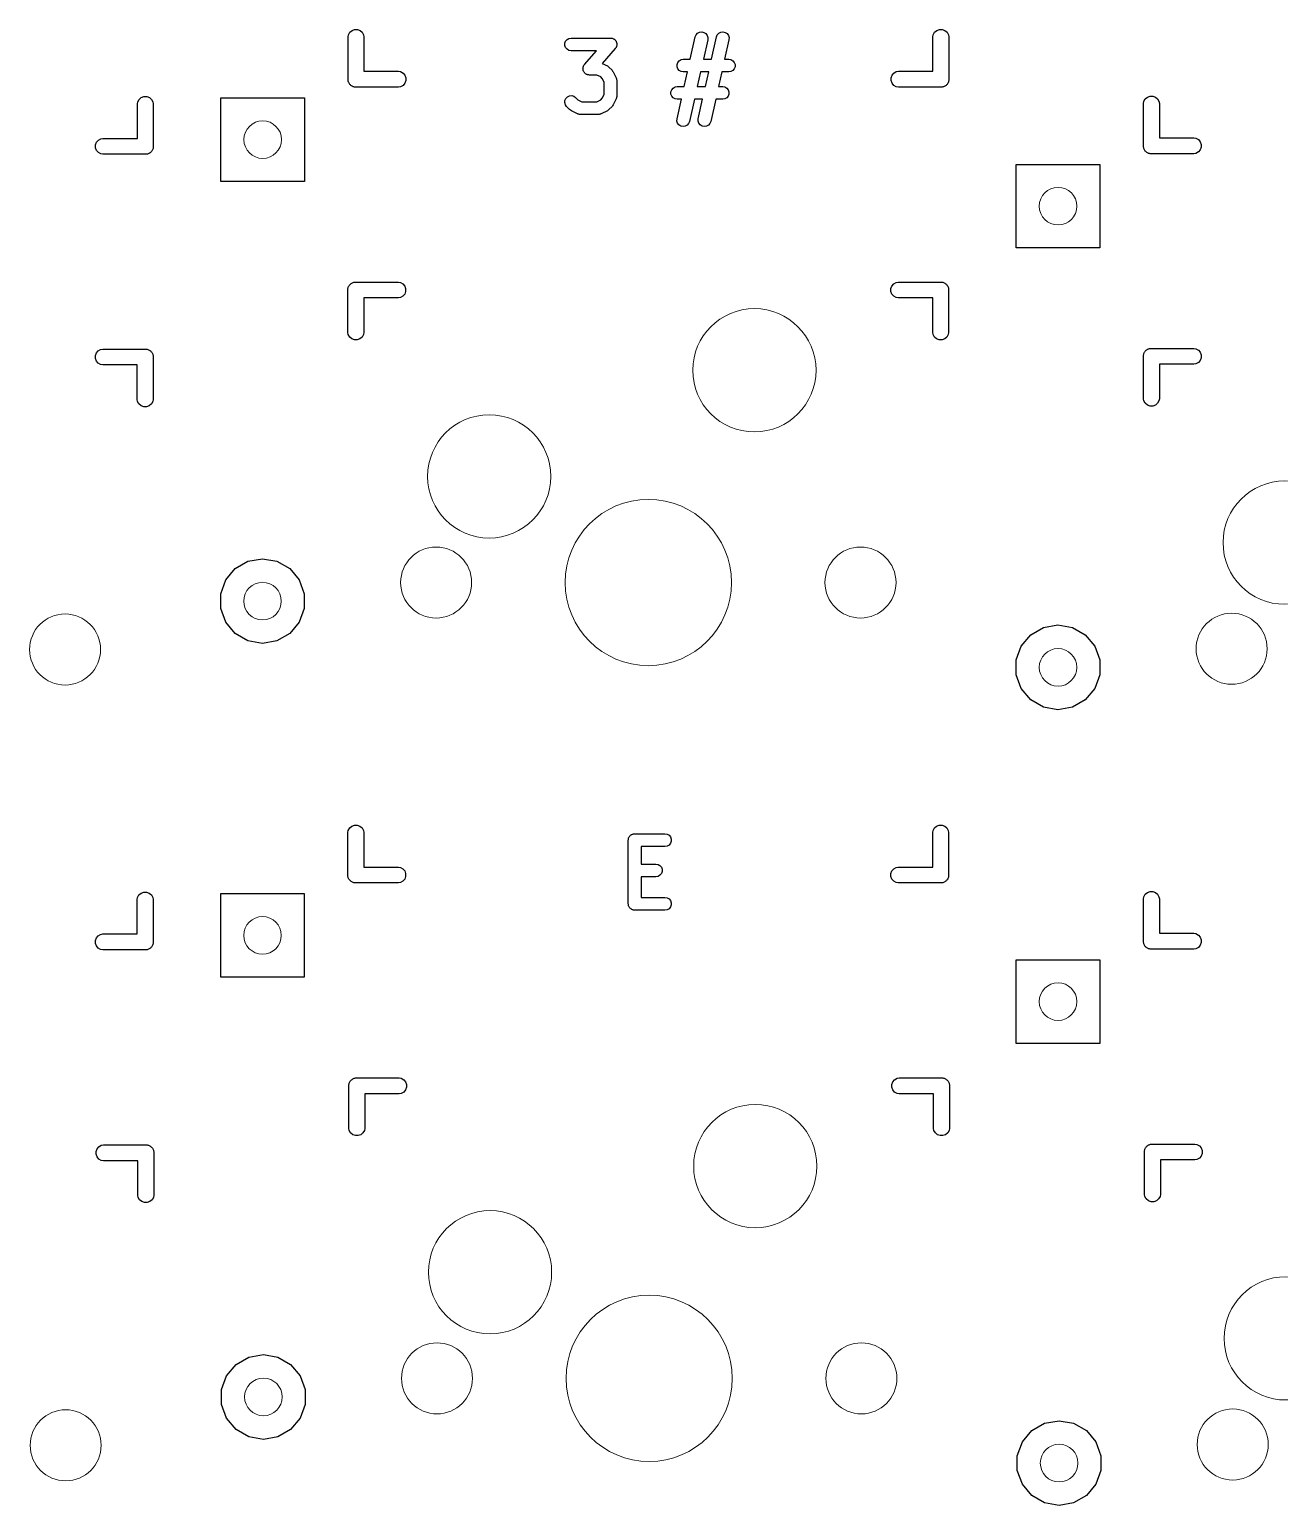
# Model space of a CAD drawing. Header units: millimetres. Extents: x 24 to 207, y 13 to 184.
# Drawn here: x 85.45 to 115.37, y 98.8 to 134.13 of the extents above; entities that cross this region are included whole.
import ezdxf

# ---------------------------------------------------------------- set-up
doc = ezdxf.new("R2010")
doc.units = ezdxf.units.MM
doc.header["$MEASUREMENT"] = 0
doc.layers.get('0').update_dxf_attribs({"lineweight": 0, "true_color": 0xf6921e})
doc.layers.add('PCB', color=7, linetype='Continuous', lineweight=0, true_color=0x38e42f)
doc.layers.add('Silk', color=142, linetype='Continuous')

# ---------------------------------------------------------------- blocks, each defined once
blk = doc.blocks.new('PCB')
at = {"color": 0}
for centre, radius in [((28.957, 12.16), 0.45), ((47.999, 10.568), 0.45), ((40.729, 6.64), 1.475), ((34.379, 4.1), 1.475), ((53.424, 2.515), 1.475), ((38.189, 1.56), 1.99), ((33.109, 1.56), 0.85), ((43.269, 1.56), 0.85), ((28.953, 1.115), 0.45), ((24.225, -0.043), 0.85), ((52.154, -0.025), 0.85), ((47.998, -0.47), 0.45), ((28.953, -6.885), 0.45), ((47.998, -8.47), 0.45), ((40.75, -12.407), 1.475), ((34.4, -14.947), 1.475), ((53.45, -16.53), 1.475), ((38.21, -17.487), 1.99), ((33.13, -17.487), 0.85), ((43.29, -17.487), 0.85), ((28.974, -17.932), 0.45), ((24.24, -19.09), 0.85), ((52.18, -19.07), 0.85), ((48.024, -19.515), 0.45)]:
    blk.add_circle(centre, radius, dxfattribs=at)

msp = doc.modelspace()

# ---------------------------------------------------------------- linework, layer by layer
at = {"layer": 'Silk', "linetype": 'Continuous'}
for p, q in [((93.072, 133.954), (93.081, 134.003)), ((93.072, 132.971), (93.072, 133.954)), ((93.081, 134.003), (93.115, 134.062)), ((93.115, 134.062), (93.166, 134.105)), ((93.166, 134.105), (93.229, 134.128)), ((93.229, 134.128), (93.296, 134.128)), ((93.296, 134.128), (93.359, 134.105)), ((93.359, 134.105), (93.411, 134.062)), ((93.411, 134.062), (93.444, 134.003)), ((93.444, 134.003), (93.453, 133.954)), ((93.453, 133.954), (93.453, 133.128)), ((98.28, 133.848), (98.314, 133.888)), ((98.314, 133.888), (98.36, 133.915)), ((98.36, 133.915), (98.412, 133.924)), ((98.412, 133.924), (99.356, 133.924)), ((99.356, 133.924), (99.37, 133.922)), ((99.37, 133.922), (99.385, 133.921)), ((99.385, 133.921), (99.396, 133.917)), ((99.396, 133.917), (99.408, 133.915)), ((99.408, 133.915), (99.421, 133.908)), ((99.421, 133.908), (99.434, 133.902)), ((99.434, 133.902), (99.443, 133.894)), ((99.443, 133.894), (99.454, 133.888)), ((99.454, 133.888), (99.463, 133.877)), ((101.265, 133.416), (101.384, 133.95)), ((101.384, 133.95), (101.404, 133.999)), ((101.404, 133.999), (101.44, 134.038)), ((101.44, 134.038), (101.487, 134.062)), ((101.487, 134.062), (101.539, 134.069)), ((101.539, 134.069), (101.591, 134.058)), ((101.681, 133.884), (101.578, 133.416)), ((101.591, 134.058), (101.636, 134.029)), ((101.636, 134.029), (101.668, 133.987)), ((101.668, 133.987), (101.684, 133.937)), ((101.684, 133.937), (101.681, 133.884)), ((101.773, 133.416), (101.892, 133.95)), ((101.892, 133.95), (101.912, 133.999)), ((101.912, 133.999), (101.948, 134.038)), ((101.948, 134.038), (101.995, 134.062)), ((101.995, 134.062), (102.047, 134.069)), ((102.047, 134.069), (102.099, 134.058)), ((102.189, 133.884), (102.086, 133.416)), ((102.099, 134.058), (102.144, 134.029)), ((102.144, 134.029), (102.176, 133.987)), ((102.176, 133.987), (102.192, 133.937)), ((102.192, 133.937), (102.189, 133.884)), ((107.072, 133.954), (107.081, 134.003)), ((107.072, 133.128), (107.072, 133.954)), ((107.081, 134.003), (107.115, 134.062)), ((107.115, 134.062), (107.166, 134.105)), ((107.166, 134.105), (107.229, 134.128)), ((107.229, 134.128), (107.296, 134.128)), ((107.296, 134.128), (107.359, 134.105)), ((107.359, 134.105), (107.411, 134.062)), ((107.411, 134.062), (107.444, 134.003)), ((107.444, 134.003), (107.453, 133.954)), ((107.453, 133.954), (107.453, 132.921)), ((98.262, 133.798), (98.28, 133.848)), ((98.262, 133.745), (98.262, 133.798)), ((98.28, 133.696), (98.262, 133.745)), ((98.314, 133.655), (98.28, 133.696)), ((98.36, 133.629), (98.314, 133.655)), ((98.412, 133.619), (98.36, 133.629)), ((99.02, 133.619), (98.412, 133.619)), ((98.733, 133.292), (99.02, 133.619)), ((99.47, 133.671), (99.158, 133.315)), ((99.463, 133.877), (99.474, 133.867)), ((99.478, 133.684), (99.47, 133.671)), ((99.474, 133.867), (99.48, 133.857)), ((99.488, 133.696), (99.478, 133.684)), ((99.48, 133.857), (99.488, 133.848)), ((99.488, 133.848), (99.493, 133.834)), ((99.492, 133.707), (99.488, 133.696)), ((99.498, 133.717), (99.492, 133.707)), ((99.493, 133.834), (99.5, 133.821)), ((99.501, 133.731), (99.498, 133.717)), ((99.5, 133.821), (99.502, 133.809)), ((99.506, 133.745), (99.501, 133.731)), ((99.502, 133.809), (99.506, 133.798)), ((99.506, 133.798), (99.506, 133.783)), ((99.506, 133.783), (99.508, 133.769)), ((99.508, 133.769), (99.506, 133.757)), ((99.506, 133.757), (99.506, 133.745)), ((98.695, 133.194), (98.697, 133.206)), ((98.697, 133.18), (98.695, 133.194)), ((98.697, 133.218), (98.703, 133.232)), ((98.697, 133.206), (98.697, 133.218)), ((98.697, 133.165), (98.697, 133.18)), ((98.703, 133.232), (98.705, 133.246)), ((98.705, 133.246), (98.712, 133.256)), ((98.712, 133.256), (98.716, 133.267)), ((98.716, 133.267), (98.725, 133.279)), ((98.725, 133.279), (98.733, 133.292)), ((99.158, 133.315), (99.279, 133.255)), ((99.279, 133.255), (99.298, 133.24)), ((99.298, 133.24), (99.318, 133.226)), ((99.318, 133.226), (99.391, 133.154)), ((100.947, 133.29), (100.965, 133.34)), ((100.947, 133.237), (100.947, 133.29)), ((100.965, 133.188), (100.947, 133.237)), ((100.965, 133.34), (100.999, 133.38)), ((100.999, 133.147), (100.965, 133.188)), ((100.999, 133.38), (101.045, 133.407)), ((101.045, 133.407), (101.097, 133.416)), ((101.097, 133.416), (101.265, 133.416)), ((101.578, 133.416), (101.773, 133.416)), ((102.086, 133.416), (102.186, 133.416)), ((102.186, 133.416), (102.238, 133.407)), ((102.238, 133.407), (102.284, 133.38)), ((102.284, 133.38), (102.318, 133.34)), ((102.318, 133.188), (102.284, 133.147)), ((102.318, 133.34), (102.336, 133.29)), ((102.336, 133.237), (102.318, 133.188)), ((102.336, 133.29), (102.336, 133.237)), ((93.072, 132.904), (93.072, 132.971)), ((93.078, 132.888), (93.072, 132.904)), ((93.081, 132.871), (93.078, 132.888)), ((93.089, 132.856), (93.081, 132.871)), ((93.095, 132.84), (93.089, 132.856)), ((93.106, 132.827), (93.095, 132.84)), ((93.115, 132.813), (93.106, 132.827)), ((93.453, 133.128), (94.279, 133.128)), ((94.279, 133.128), (94.329, 133.119)), ((94.329, 133.119), (94.387, 133.085)), ((94.387, 133.085), (94.43, 133.034)), ((94.43, 132.84), (94.387, 132.789)), ((94.43, 133.034), (94.453, 132.971)), ((94.453, 132.904), (94.43, 132.84)), ((94.453, 132.971), (94.453, 132.904)), ((98.701, 133.154), (98.697, 133.165)), ((98.703, 133.142), (98.701, 133.154)), ((98.71, 133.129), (98.703, 133.142)), ((98.716, 133.115), (98.71, 133.129)), ((98.723, 133.106), (98.716, 133.115)), ((98.729, 133.096), (98.723, 133.106)), ((98.74, 133.086), (98.729, 133.096)), ((98.75, 133.074), (98.74, 133.086)), ((98.76, 133.069), (98.75, 133.074)), ((98.769, 133.061), (98.76, 133.069)), ((98.783, 133.055), (98.769, 133.061)), ((98.795, 133.048), (98.783, 133.055)), ((98.807, 133.046), (98.795, 133.048)), ((98.818, 133.042), (98.807, 133.046)), ((98.833, 133.041), (98.818, 133.042)), ((98.848, 133.039), (98.833, 133.041)), ((99.029, 133.039), (98.848, 133.039)), ((99.12, 132.993), (99.029, 133.039)), ((99.158, 132.956), (99.12, 132.993)), ((99.203, 132.865), (99.158, 132.956)), ((99.203, 132.574), (99.203, 132.865)), ((99.391, 133.154), (99.405, 133.134)), ((99.405, 133.134), (99.419, 133.114)), ((99.419, 133.114), (99.492, 132.969)), ((99.492, 132.969), (99.494, 132.961)), ((99.494, 132.961), (99.499, 132.953)), ((99.499, 132.953), (99.502, 132.935)), ((99.502, 132.935), (99.507, 132.918)), ((99.507, 132.918), (99.506, 132.91)), ((99.506, 132.91), (99.508, 132.901)), ((99.508, 132.901), (99.508, 132.538)), ((101.045, 133.121), (100.999, 133.147)), ((101.097, 133.111), (101.045, 133.121)), ((101.198, 133.111), (101.097, 133.111)), ((101.12, 132.763), (101.198, 133.111)), ((101.51, 133.111), (101.432, 132.763)), ((101.706, 133.111), (101.51, 133.111)), ((101.628, 132.763), (101.706, 133.111)), ((102.018, 133.111), (101.94, 132.763)), ((102.186, 133.111), (102.018, 133.111)), ((102.238, 133.121), (102.186, 133.111)), ((102.284, 133.147), (102.238, 133.121)), ((106.072, 132.971), (106.095, 133.034)), ((106.072, 132.904), (106.072, 132.971)), ((106.095, 132.84), (106.072, 132.904)), ((106.095, 133.034), (106.138, 133.085)), ((106.138, 132.789), (106.095, 132.84)), ((106.138, 133.085), (106.197, 133.119)), ((106.197, 133.119), (106.246, 133.128)), ((106.246, 133.128), (107.072, 133.128)), ((107.419, 132.827), (107.411, 132.813)), ((107.43, 132.84), (107.419, 132.827)), ((107.436, 132.856), (107.43, 132.84)), ((107.444, 132.871), (107.436, 132.856)), ((107.447, 132.888), (107.444, 132.871)), ((107.453, 132.904), (107.447, 132.888)), ((107.453, 132.921), (107.453, 132.921)), ((107.453, 132.921), (107.453, 132.904)), ((88.069, 132.456), (88.12, 132.499)), ((88.12, 132.499), (88.184, 132.522)), ((88.184, 132.522), (88.251, 132.522)), ((88.251, 132.522), (88.314, 132.499)), ((88.314, 132.499), (88.365, 132.456)), ((90.027, 130.492), (90.027, 132.492)), ((90.027, 132.492), (92.027, 132.492)), ((92.027, 132.492), (92.027, 130.492)), ((93.127, 132.802), (93.115, 132.813)), ((93.138, 132.789), (93.127, 132.802)), ((93.153, 132.781), (93.138, 132.789)), ((93.166, 132.77), (93.153, 132.781)), ((93.182, 132.764), (93.166, 132.77)), ((93.197, 132.755), (93.182, 132.764)), ((93.213, 132.752), (93.197, 132.755)), ((93.229, 132.747), (93.213, 132.752)), ((93.246, 132.747), (93.229, 132.747)), ((94.279, 132.747), (93.246, 132.747)), ((93.246, 132.747), (93.246, 132.747)), ((94.329, 132.755), (94.279, 132.747)), ((94.387, 132.789), (94.329, 132.755)), ((98.265, 132.432), (98.287, 132.48)), ((98.287, 132.48), (98.325, 132.518)), ((98.325, 132.518), (98.373, 132.54)), ((98.373, 132.54), (98.425, 132.545)), ((98.425, 132.545), (98.477, 132.531)), ((98.477, 132.531), (98.52, 132.501)), ((98.52, 132.501), (98.575, 132.446)), ((99.12, 132.446), (99.158, 132.483)), ((99.158, 132.483), (99.203, 132.574)), ((99.494, 132.478), (99.492, 132.47)), ((99.499, 132.486), (99.494, 132.478)), ((99.502, 132.503), (99.499, 132.486)), ((99.507, 132.521), (99.502, 132.503)), ((99.508, 132.538), (99.506, 132.529)), ((99.506, 132.529), (99.507, 132.521)), ((100.802, 132.637), (100.82, 132.687)), ((100.802, 132.584), (100.802, 132.637)), ((100.82, 132.534), (100.802, 132.584)), ((100.82, 132.687), (100.854, 132.727)), ((100.854, 132.494), (100.82, 132.534)), ((100.854, 132.727), (100.9, 132.754)), ((100.9, 132.467), (100.854, 132.494)), ((100.9, 132.754), (100.952, 132.763)), ((100.952, 132.763), (101.12, 132.763)), ((101.432, 132.763), (101.628, 132.763)), ((101.94, 132.763), (102.041, 132.763)), ((102.041, 132.763), (102.093, 132.754)), ((102.093, 132.754), (102.139, 132.727)), ((102.139, 132.494), (102.093, 132.467)), ((102.139, 132.727), (102.173, 132.687)), ((102.173, 132.534), (102.139, 132.494)), ((102.173, 132.687), (102.191, 132.637)), ((102.191, 132.584), (102.173, 132.534)), ((102.191, 132.637), (102.191, 132.584)), ((106.197, 132.755), (106.138, 132.789)), ((106.246, 132.747), (106.197, 132.755)), ((107.279, 132.747), (106.246, 132.747)), ((107.296, 132.747), (107.279, 132.747)), ((107.279, 132.747), (107.279, 132.747)), ((107.312, 132.752), (107.296, 132.747)), ((107.329, 132.755), (107.312, 132.752)), ((107.344, 132.764), (107.329, 132.755)), ((107.359, 132.77), (107.344, 132.764)), ((107.372, 132.781), (107.359, 132.77)), ((107.387, 132.789), (107.372, 132.781)), ((107.398, 132.802), (107.387, 132.789)), ((107.411, 132.813), (107.398, 132.802)), ((112.156, 132.469), (112.208, 132.512)), ((112.208, 132.512), (112.271, 132.535)), ((112.271, 132.535), (112.338, 132.535)), ((112.338, 132.535), (112.401, 132.512)), ((112.401, 132.512), (112.453, 132.469)), ((88.027, 132.348), (88.035, 132.398)), ((88.027, 131.522), (88.027, 132.348)), ((88.035, 132.398), (88.069, 132.456)), ((88.365, 132.456), (88.399, 132.398)), ((88.399, 132.398), (88.408, 132.348)), ((88.408, 132.348), (88.408, 131.315)), ((98.26, 132.38), (98.265, 132.432)), ((98.274, 132.328), (98.26, 132.38)), ((98.304, 132.285), (98.274, 132.328)), ((98.377, 132.213), (98.304, 132.285)), ((98.397, 132.199), (98.377, 132.213)), ((98.417, 132.184), (98.397, 132.199)), ((98.562, 132.111), (98.417, 132.184)), ((98.575, 132.446), (98.666, 132.4)), ((98.666, 132.4), (99.029, 132.4)), ((99.029, 132.4), (99.12, 132.446)), ((99.279, 132.184), (99.133, 132.111)), ((99.298, 132.199), (99.279, 132.184)), ((99.318, 132.213), (99.298, 132.199)), ((99.391, 132.285), (99.318, 132.213)), ((99.405, 132.305), (99.391, 132.285)), ((99.419, 132.325), (99.405, 132.305)), ((99.492, 132.47), (99.419, 132.325)), ((100.952, 132.458), (100.9, 132.467)), ((100.949, 131.991), (101.052, 132.458)), ((101.052, 132.458), (100.952, 132.458)), ((101.365, 132.458), (101.246, 131.924)), ((101.56, 132.458), (101.365, 132.458)), ((101.456, 131.991), (101.56, 132.458)), ((101.873, 132.458), (101.754, 131.924)), ((102.041, 132.458), (101.873, 132.458)), ((102.093, 132.467), (102.041, 132.458)), ((112.114, 132.361), (112.123, 132.411)), ((112.114, 131.378), (112.114, 132.361)), ((112.123, 132.411), (112.156, 132.469)), ((112.453, 132.469), (112.486, 132.411)), ((112.486, 132.411), (112.495, 132.361)), ((112.495, 132.361), (112.495, 131.535)), ((98.57, 132.109), (98.562, 132.111)), ((98.578, 132.105), (98.57, 132.109)), ((98.595, 132.101), (98.578, 132.105)), ((98.612, 132.096), (98.595, 132.101)), ((98.621, 132.097), (98.612, 132.096)), ((98.63, 132.095), (98.621, 132.097)), ((99.065, 132.095), (98.63, 132.095)), ((99.074, 132.097), (99.065, 132.095)), ((99.083, 132.096), (99.074, 132.097)), ((99.1, 132.101), (99.083, 132.096)), ((99.117, 132.105), (99.1, 132.101)), ((99.125, 132.109), (99.117, 132.105)), ((99.133, 132.111), (99.125, 132.109)), ((100.946, 131.938), (100.949, 131.991)), ((100.962, 131.887), (100.946, 131.938)), ((100.994, 131.845), (100.962, 131.887)), ((101.039, 131.817), (100.994, 131.845)), ((101.091, 131.805), (101.039, 131.817)), ((101.143, 131.812), (101.091, 131.805)), ((101.19, 131.837), (101.143, 131.812)), ((101.226, 131.876), (101.19, 131.837)), ((101.246, 131.924), (101.226, 131.876)), ((101.454, 131.938), (101.456, 131.991)), ((101.47, 131.887), (101.454, 131.938)), ((101.502, 131.845), (101.47, 131.887)), ((101.547, 131.817), (101.502, 131.845)), ((101.599, 131.805), (101.547, 131.817)), ((101.651, 131.812), (101.599, 131.805)), ((101.698, 131.837), (101.651, 131.812)), ((101.734, 131.876), (101.698, 131.837)), ((101.754, 131.924), (101.734, 131.876)), ((87.027, 131.365), (87.05, 131.428)), ((87.05, 131.428), (87.093, 131.48)), ((87.093, 131.48), (87.151, 131.513)), ((87.151, 131.513), (87.2, 131.522)), ((87.2, 131.522), (88.027, 131.522)), ((112.495, 131.535), (113.321, 131.535)), ((113.321, 131.535), (113.371, 131.527)), ((113.371, 131.527), (113.429, 131.493)), ((113.429, 131.493), (113.472, 131.442)), ((113.472, 131.442), (113.495, 131.378)), ((87.027, 131.298), (87.027, 131.365)), ((87.05, 131.235), (87.027, 131.298)), ((87.093, 131.183), (87.05, 131.235)), ((87.151, 131.15), (87.093, 131.183)), ((87.2, 131.141), (87.151, 131.15)), ((88.234, 131.141), (87.2, 131.141)), ((88.251, 131.141), (88.234, 131.141)), ((88.234, 131.141), (88.234, 131.141)), ((88.267, 131.147), (88.251, 131.141)), ((88.283, 131.15), (88.267, 131.147)), ((88.298, 131.158), (88.283, 131.15)), ((88.314, 131.164), (88.298, 131.158)), ((88.327, 131.175), (88.314, 131.164)), ((88.341, 131.183), (88.327, 131.175)), ((88.352, 131.196), (88.341, 131.183)), ((88.365, 131.207), (88.352, 131.196)), ((88.374, 131.222), (88.365, 131.207)), ((88.385, 131.235), (88.374, 131.222)), ((88.39, 131.251), (88.385, 131.235)), ((88.399, 131.265), (88.39, 131.251)), ((88.402, 131.282), (88.399, 131.265)), ((88.408, 131.298), (88.402, 131.282)), ((88.408, 131.315), (88.408, 131.315)), ((88.408, 131.315), (88.408, 131.298)), ((112.114, 131.311), (112.114, 131.378)), ((112.12, 131.295), (112.114, 131.311)), ((112.123, 131.279), (112.12, 131.295)), ((112.131, 131.264), (112.123, 131.279)), ((112.137, 131.248), (112.131, 131.264)), ((112.148, 131.235), (112.137, 131.248)), ((112.156, 131.22), (112.148, 131.235)), ((112.169, 131.21), (112.156, 131.22)), ((112.18, 131.197), (112.169, 131.21)), ((112.195, 131.188), (112.18, 131.197)), ((112.208, 131.177), (112.195, 131.188)), ((112.224, 131.172), (112.208, 131.177)), ((112.238, 131.163), (112.224, 131.172)), ((112.255, 131.16), (112.238, 131.163)), ((112.271, 131.154), (112.255, 131.16)), ((112.288, 131.154), (112.271, 131.154)), ((113.321, 131.154), (112.288, 131.154)), ((112.288, 131.154), (112.288, 131.154)), ((113.371, 131.163), (113.321, 131.154)), ((113.429, 131.197), (113.371, 131.163)), ((113.472, 131.248), (113.429, 131.197)), ((113.495, 131.311), (113.472, 131.248)), ((113.495, 131.378), (113.495, 131.311)), ((109.069, 128.9), (109.069, 130.9)), ((109.069, 130.9), (111.069, 130.9)), ((111.069, 130.9), (111.069, 128.9)), ((92.027, 130.492), (90.027, 130.492)), ((111.069, 128.9), (109.069, 128.9)), ((93.069, 127.926), (93.074, 127.942)), ((93.069, 127.909), (93.069, 127.926)), ((93.069, 126.876), (93.069, 127.909)), ((93.069, 127.909), (93.069, 127.909)), ((93.074, 127.942), (93.077, 127.959)), ((93.077, 127.959), (93.086, 127.974)), ((93.086, 127.974), (93.092, 127.989)), ((93.092, 127.989), (93.102, 128.002)), ((93.102, 128.002), (93.111, 128.017)), ((93.111, 128.017), (93.124, 128.028)), ((93.124, 128.028), (93.135, 128.041)), ((93.135, 128.041), (93.149, 128.049)), ((93.149, 128.049), (93.162, 128.06)), ((93.162, 128.06), (93.178, 128.066)), ((93.178, 128.066), (93.193, 128.074)), ((93.193, 128.074), (93.21, 128.077)), ((93.21, 128.077), (93.225, 128.083)), ((93.225, 128.083), (93.242, 128.083)), ((93.242, 128.083), (93.242, 128.083)), ((93.242, 128.083), (94.276, 128.083)), ((94.276, 128.083), (94.325, 128.074)), ((94.325, 128.074), (94.383, 128.041)), ((94.383, 128.041), (94.427, 127.989)), ((94.427, 127.989), (94.45, 127.926)), ((94.45, 127.926), (94.45, 127.859)), ((106.069, 127.926), (106.092, 127.989)), ((106.069, 127.859), (106.069, 127.926)), ((106.092, 127.989), (106.135, 128.041)), ((106.135, 128.041), (106.193, 128.074)), ((106.193, 128.074), (106.242, 128.083)), ((106.242, 128.083), (107.276, 128.083)), ((107.276, 128.083), (107.293, 128.083)), ((107.276, 128.083), (107.276, 128.083)), ((107.293, 128.083), (107.309, 128.077)), ((107.309, 128.077), (107.325, 128.074)), ((107.325, 128.074), (107.34, 128.066)), ((107.34, 128.066), (107.356, 128.06)), ((107.356, 128.06), (107.369, 128.049)), ((107.369, 128.049), (107.383, 128.041)), ((107.383, 128.041), (107.394, 128.028)), ((107.394, 128.028), (107.407, 128.017)), ((107.407, 128.017), (107.416, 128.002)), ((107.416, 128.002), (107.427, 127.989)), ((107.427, 127.989), (107.432, 127.974)), ((107.432, 127.974), (107.441, 127.959)), ((107.441, 127.959), (107.444, 127.942)), ((107.444, 127.942), (107.45, 127.926)), ((107.45, 127.926), (107.45, 127.909)), ((107.45, 127.909), (107.45, 127.909)), ((107.45, 127.909), (107.45, 126.876)), ((94.276, 127.702), (93.45, 127.702)), ((93.45, 127.702), (93.45, 126.876)), ((94.325, 127.711), (94.276, 127.702)), ((94.383, 127.745), (94.325, 127.711)), ((94.427, 127.796), (94.383, 127.745)), ((94.45, 127.859), (94.427, 127.796)), ((106.092, 127.796), (106.069, 127.859)), ((106.135, 127.745), (106.092, 127.796)), ((106.193, 127.711), (106.135, 127.745)), ((106.242, 127.702), (106.193, 127.711)), ((107.069, 127.702), (106.242, 127.702)), ((107.069, 126.876), (107.069, 127.702)), ((93.077, 126.827), (93.069, 126.876)), ((93.111, 126.768), (93.077, 126.827)), ((93.441, 126.827), (93.407, 126.768)), ((93.45, 126.876), (93.441, 126.827)), ((107.077, 126.827), (107.069, 126.876)), ((107.111, 126.768), (107.077, 126.827)), ((107.441, 126.827), (107.407, 126.768)), ((107.45, 126.876), (107.441, 126.827)), ((87.09, 126.438), (87.148, 126.471)), ((87.148, 126.471), (87.198, 126.48)), ((87.198, 126.48), (88.231, 126.48)), ((88.231, 126.48), (88.248, 126.48)), ((88.231, 126.48), (88.231, 126.48)), ((88.248, 126.48), (88.264, 126.474)), ((88.264, 126.474), (88.281, 126.471)), ((88.281, 126.471), (88.295, 126.463)), ((93.162, 126.725), (93.111, 126.768)), ((93.225, 126.702), (93.162, 126.725)), ((93.293, 126.702), (93.225, 126.702)), ((93.356, 126.725), (93.293, 126.702)), ((93.407, 126.768), (93.356, 126.725)), ((107.162, 126.725), (107.111, 126.768)), ((107.225, 126.702), (107.162, 126.725)), ((107.293, 126.702), (107.225, 126.702)), ((107.356, 126.725), (107.293, 126.702)), ((107.407, 126.768), (107.356, 126.725)), ((112.195, 126.464), (112.208, 126.475)), ((112.208, 126.475), (112.224, 126.48)), ((112.224, 126.48), (112.238, 126.489)), ((112.238, 126.489), (112.255, 126.492)), ((112.255, 126.492), (112.271, 126.497)), ((112.271, 126.497), (112.288, 126.497)), ((112.288, 126.497), (112.288, 126.497)), ((112.288, 126.497), (113.321, 126.497)), ((113.321, 126.497), (113.371, 126.489)), ((113.371, 126.489), (113.429, 126.455)), ((87.024, 126.323), (87.047, 126.386)), ((87.024, 126.256), (87.024, 126.323)), ((87.047, 126.193), (87.024, 126.256)), ((87.047, 126.386), (87.09, 126.438)), ((87.09, 126.141), (87.047, 126.193)), ((87.148, 126.108), (87.09, 126.141)), ((88.295, 126.463), (88.311, 126.457)), ((88.311, 126.457), (88.324, 126.446)), ((88.324, 126.446), (88.339, 126.438)), ((88.339, 126.438), (88.35, 126.425)), ((88.35, 126.425), (88.363, 126.414)), ((88.363, 126.414), (88.371, 126.399)), ((88.371, 126.399), (88.382, 126.386)), ((88.382, 126.386), (88.388, 126.37)), ((88.388, 126.37), (88.396, 126.356)), ((88.396, 126.356), (88.399, 126.339)), ((88.399, 126.339), (88.405, 126.323)), ((88.405, 126.323), (88.405, 126.306)), ((88.405, 126.306), (88.405, 126.306)), ((88.405, 126.306), (88.405, 125.273)), ((112.114, 126.341), (112.12, 126.356)), ((112.114, 126.324), (112.114, 126.341)), ((112.114, 125.29), (112.114, 126.324)), ((112.114, 126.324), (112.114, 126.324)), ((112.12, 126.356), (112.123, 126.373)), ((112.123, 126.373), (112.131, 126.388)), ((112.131, 126.388), (112.137, 126.404)), ((112.137, 126.404), (112.148, 126.417)), ((112.148, 126.417), (112.156, 126.431)), ((112.156, 126.431), (112.169, 126.442)), ((112.169, 126.442), (112.18, 126.455)), ((112.18, 126.455), (112.195, 126.464)), ((113.321, 126.116), (112.495, 126.116)), ((112.495, 126.116), (112.495, 125.29)), ((113.371, 126.125), (113.321, 126.116)), ((113.429, 126.159), (113.371, 126.125)), ((113.429, 126.455), (113.472, 126.404)), ((113.472, 126.21), (113.429, 126.159)), ((113.472, 126.404), (113.495, 126.341)), ((113.495, 126.273), (113.472, 126.21)), ((113.495, 126.341), (113.495, 126.273)), ((87.198, 126.099), (87.148, 126.108)), ((88.024, 126.099), (87.198, 126.099)), ((88.024, 125.273), (88.024, 126.099)), ((88.033, 125.223), (88.024, 125.273)), ((88.066, 125.165), (88.033, 125.223)), ((88.118, 125.122), (88.066, 125.165)), ((88.181, 125.099), (88.118, 125.122)), ((88.248, 125.099), (88.181, 125.099)), ((88.311, 125.122), (88.248, 125.099)), ((88.363, 125.165), (88.311, 125.122)), ((88.396, 125.223), (88.363, 125.165)), ((88.405, 125.273), (88.396, 125.223)), ((112.123, 125.241), (112.114, 125.29)), ((112.156, 125.183), (112.123, 125.241)), ((112.208, 125.139), (112.156, 125.183)), ((112.271, 125.116), (112.208, 125.139)), ((112.338, 125.116), (112.271, 125.116)), ((112.401, 125.139), (112.338, 125.116)), ((112.453, 125.183), (112.401, 125.139)), ((112.486, 125.241), (112.453, 125.183)), ((112.495, 125.29), (112.486, 125.241)), ((90.144, 120.955), (90.37, 121.226)), ((90.37, 121.226), (90.676, 121.402)), ((90.676, 121.402), (91.023, 121.463)), ((91.023, 121.463), (91.37, 121.402)), ((91.37, 121.402), (91.676, 121.226)), ((91.676, 121.226), (91.902, 120.955)), ((90.023, 120.624), (90.144, 120.955)), ((91.902, 120.955), (92.023, 120.624)), ((90.023, 120.271), (90.023, 120.624)), ((92.023, 120.624), (92.023, 120.271)), ((90.144, 119.94), (90.023, 120.271)), ((92.023, 120.271), (91.902, 119.94)), ((90.37, 119.67), (90.144, 119.94)), ((91.902, 119.94), (91.676, 119.67)), ((109.416, 119.64), (109.721, 119.816)), ((109.721, 119.816), (110.068, 119.877)), ((110.068, 119.877), (110.416, 119.816)), ((110.416, 119.816), (110.721, 119.64)), ((90.676, 119.494), (90.37, 119.67)), ((91.023, 119.432), (90.676, 119.494)), ((91.37, 119.494), (91.023, 119.432)), ((91.676, 119.67), (91.37, 119.494)), ((109.189, 119.37), (109.416, 119.64)), ((110.721, 119.64), (110.948, 119.37)), ((109.068, 119.038), (109.189, 119.37)), ((110.948, 119.37), (111.068, 119.038)), ((109.068, 118.686), (109.068, 119.038)), ((111.068, 119.038), (111.068, 118.686)), ((109.189, 118.354), (109.068, 118.686)), ((109.416, 118.084), (109.189, 118.354)), ((110.948, 118.354), (110.721, 118.084)), ((111.068, 118.686), (110.948, 118.354)), ((109.721, 117.908), (109.416, 118.084)), ((110.721, 118.084), (110.416, 117.908)), ((110.068, 117.847), (109.721, 117.908)), ((110.416, 117.908), (110.068, 117.847)), ((93.069, 114.909), (93.077, 114.959)), ((93.069, 113.926), (93.069, 114.909)), ((93.077, 114.959), (93.111, 115.017)), ((93.111, 115.017), (93.162, 115.06)), ((93.162, 115.06), (93.225, 115.083)), ((93.225, 115.083), (93.293, 115.083)), ((93.293, 115.083), (93.356, 115.06)), ((93.356, 115.06), (93.407, 115.017)), ((93.407, 115.017), (93.441, 114.959)), ((93.441, 114.959), (93.45, 114.909)), ((93.45, 114.909), (93.45, 114.083)), ((99.8, 114.803), (99.809, 114.813)), ((99.809, 114.813), (99.816, 114.825)), ((99.816, 114.825), (99.826, 114.834)), ((99.826, 114.834), (99.835, 114.844)), ((99.835, 114.844), (99.846, 114.85)), ((99.846, 114.85), (99.856, 114.859)), ((99.856, 114.859), (99.869, 114.864)), ((99.869, 114.864), (99.88, 114.87)), ((99.88, 114.87), (99.893, 114.873)), ((99.893, 114.873), (99.906, 114.877)), ((99.906, 114.877), (99.919, 114.877)), ((99.919, 114.877), (99.932, 114.879)), ((99.932, 114.879), (100.658, 114.879)), ((100.658, 114.879), (100.71, 114.87)), ((100.71, 114.87), (100.756, 114.844)), ((100.756, 114.844), (100.79, 114.803)), ((107.069, 114.909), (107.077, 114.959)), ((107.069, 114.083), (107.069, 114.909)), ((107.077, 114.959), (107.111, 115.017)), ((107.111, 115.017), (107.162, 115.06)), ((107.162, 115.06), (107.225, 115.083)), ((107.225, 115.083), (107.293, 115.083)), ((107.293, 115.083), (107.356, 115.06)), ((107.356, 115.06), (107.407, 115.017)), ((107.407, 115.017), (107.441, 114.959)), ((107.441, 114.959), (107.45, 114.909)), ((107.45, 114.909), (107.45, 113.876)), ((99.78, 114.727), (99.782, 114.74)), ((99.78, 113.203), (99.78, 114.727)), ((99.782, 114.753), (99.787, 114.766)), ((99.782, 114.74), (99.782, 114.753)), ((99.787, 114.766), (99.789, 114.779)), ((99.789, 114.779), (99.796, 114.791)), ((99.796, 114.791), (99.8, 114.803)), ((100.658, 114.575), (100.085, 114.575)), ((100.085, 114.575), (100.085, 114.154)), ((100.71, 114.584), (100.658, 114.575)), ((100.756, 114.61), (100.71, 114.584)), ((100.79, 114.651), (100.756, 114.61)), ((100.79, 114.803), (100.808, 114.753)), ((100.808, 114.701), (100.79, 114.651)), ((100.808, 114.753), (100.808, 114.701)), ((100.085, 114.154), (100.44, 114.154)), ((100.44, 114.154), (100.493, 114.145)), ((100.493, 114.145), (100.538, 114.118)), ((100.538, 114.118), (100.572, 114.078)), ((93.069, 113.859), (93.069, 113.926)), ((93.074, 113.843), (93.069, 113.859)), ((93.077, 113.826), (93.074, 113.843)), ((93.086, 113.812), (93.077, 113.826)), ((93.092, 113.796), (93.086, 113.812)), ((93.102, 113.783), (93.092, 113.796)), ((93.111, 113.768), (93.102, 113.783)), ((93.124, 113.757), (93.111, 113.768)), ((93.135, 113.744), (93.124, 113.757)), ((93.45, 114.083), (94.276, 114.083)), ((94.276, 114.083), (94.325, 114.074)), ((94.325, 114.074), (94.383, 114.041)), ((94.383, 114.041), (94.427, 113.989)), ((94.427, 113.796), (94.383, 113.744)), ((94.427, 113.989), (94.45, 113.926)), ((94.45, 113.859), (94.427, 113.796)), ((94.45, 113.926), (94.45, 113.859)), ((100.44, 113.849), (100.085, 113.849)), ((100.085, 113.849), (100.085, 113.355)), ((100.493, 113.858), (100.44, 113.849)), ((100.538, 113.885), (100.493, 113.858)), ((100.572, 113.925), (100.538, 113.885)), ((100.572, 114.078), (100.591, 114.028)), ((100.591, 113.975), (100.572, 113.925)), ((100.591, 114.028), (100.591, 113.975)), ((106.069, 113.926), (106.092, 113.989)), ((106.069, 113.859), (106.069, 113.926)), ((106.092, 113.796), (106.069, 113.859)), ((106.092, 113.989), (106.135, 114.041)), ((106.135, 113.744), (106.092, 113.796)), ((106.135, 114.041), (106.193, 114.074)), ((106.193, 114.074), (106.242, 114.083)), ((106.242, 114.083), (107.069, 114.083)), ((107.394, 113.757), (107.383, 113.744)), ((107.407, 113.768), (107.394, 113.757)), ((107.416, 113.783), (107.407, 113.768)), ((107.427, 113.796), (107.416, 113.783)), ((107.432, 113.812), (107.427, 113.796)), ((107.441, 113.826), (107.432, 113.812)), ((107.444, 113.843), (107.441, 113.826)), ((107.45, 113.859), (107.444, 113.843)), ((107.45, 113.876), (107.45, 113.876)), ((107.45, 113.876), (107.45, 113.859)), ((88.033, 113.356), (88.066, 113.414)), ((88.066, 113.414), (88.118, 113.457)), ((88.118, 113.457), (88.181, 113.48)), ((88.181, 113.48), (88.248, 113.48)), ((88.248, 113.48), (88.311, 113.457)), ((88.311, 113.457), (88.363, 113.414)), ((88.363, 113.414), (88.396, 113.356)), ((90.023, 111.447), (90.023, 113.447)), ((90.023, 113.447), (92.023, 113.447)), ((92.023, 113.447), (92.023, 111.447)), ((93.149, 113.736), (93.135, 113.744)), ((93.162, 113.725), (93.149, 113.736)), ((93.178, 113.719), (93.162, 113.725)), ((93.193, 113.711), (93.178, 113.719)), ((93.21, 113.708), (93.193, 113.711)), ((93.225, 113.702), (93.21, 113.708)), ((93.242, 113.702), (93.225, 113.702)), ((94.276, 113.702), (93.242, 113.702)), ((93.242, 113.702), (93.242, 113.702)), ((94.325, 113.711), (94.276, 113.702)), ((94.383, 113.744), (94.325, 113.711)), ((106.193, 113.711), (106.135, 113.744)), ((106.242, 113.702), (106.193, 113.711)), ((107.276, 113.702), (106.242, 113.702)), ((107.293, 113.702), (107.276, 113.702)), ((107.276, 113.702), (107.276, 113.702)), ((107.309, 113.708), (107.293, 113.702)), ((107.325, 113.711), (107.309, 113.708)), ((107.34, 113.719), (107.325, 113.711)), ((107.356, 113.725), (107.34, 113.719)), ((107.369, 113.736), (107.356, 113.725)), ((107.383, 113.744), (107.369, 113.736)), ((112.123, 113.373), (112.156, 113.431)), ((112.156, 113.431), (112.208, 113.474)), ((112.208, 113.474), (112.271, 113.497)), ((112.271, 113.497), (112.338, 113.497)), ((112.338, 113.497), (112.401, 113.474)), ((112.401, 113.474), (112.453, 113.431)), ((112.453, 113.431), (112.486, 113.373)), ((88.024, 113.306), (88.033, 113.356)), ((88.024, 112.48), (88.024, 113.306)), ((88.396, 113.356), (88.405, 113.306)), ((88.405, 113.306), (88.405, 112.273)), ((99.782, 113.19), (99.78, 113.203)), ((99.782, 113.177), (99.782, 113.19)), ((99.787, 113.164), (99.782, 113.177)), ((99.789, 113.151), (99.787, 113.164)), ((99.796, 113.139), (99.789, 113.151)), ((99.8, 113.127), (99.796, 113.139)), ((99.809, 113.117), (99.8, 113.127)), ((99.816, 113.105), (99.809, 113.117)), ((99.826, 113.097), (99.816, 113.105)), ((99.835, 113.086), (99.826, 113.097)), ((99.846, 113.08), (99.835, 113.086)), ((99.856, 113.071), (99.846, 113.08)), ((99.869, 113.066), (99.856, 113.071)), ((99.88, 113.06), (99.869, 113.066)), ((99.893, 113.058), (99.88, 113.06)), ((99.906, 113.053), (99.893, 113.058)), ((99.919, 113.053), (99.906, 113.053)), ((99.932, 113.051), (99.919, 113.053)), ((100.658, 113.051), (99.932, 113.051)), ((100.085, 113.355), (100.658, 113.355)), ((100.658, 113.355), (100.71, 113.346)), ((100.71, 113.06), (100.658, 113.051)), ((100.71, 113.346), (100.756, 113.32)), ((100.756, 113.086), (100.71, 113.06)), ((100.756, 113.32), (100.79, 113.279)), ((100.79, 113.127), (100.756, 113.086)), ((100.79, 113.279), (100.808, 113.229)), ((100.808, 113.177), (100.79, 113.127)), ((100.808, 113.229), (100.808, 113.177)), ((112.114, 113.323), (112.123, 113.373)), ((112.114, 112.34), (112.114, 113.323)), ((112.486, 113.373), (112.495, 113.323)), ((112.495, 113.323), (112.495, 112.497)), ((87.024, 112.323), (87.047, 112.386)), ((87.047, 112.386), (87.09, 112.438)), ((87.09, 112.438), (87.148, 112.471)), ((87.148, 112.471), (87.198, 112.48)), ((87.198, 112.48), (88.024, 112.48)), ((112.114, 112.273), (112.114, 112.34)), ((112.495, 112.497), (113.321, 112.497)), ((113.321, 112.497), (113.371, 112.489)), ((113.371, 112.489), (113.429, 112.455)), ((113.429, 112.455), (113.472, 112.403)), ((113.472, 112.403), (113.495, 112.34)), ((113.495, 112.34), (113.495, 112.273)), ((87.024, 112.256), (87.024, 112.323)), ((87.047, 112.193), (87.024, 112.256)), ((87.09, 112.141), (87.047, 112.193)), ((87.148, 112.108), (87.09, 112.141)), ((87.198, 112.099), (87.148, 112.108)), ((88.231, 112.099), (87.198, 112.099)), ((88.248, 112.099), (88.231, 112.099)), ((88.231, 112.099), (88.231, 112.099)), ((88.264, 112.105), (88.248, 112.099)), ((88.281, 112.108), (88.264, 112.105)), ((88.295, 112.116), (88.281, 112.108)), ((88.311, 112.122), (88.295, 112.116)), ((88.324, 112.133), (88.311, 112.122)), ((88.339, 112.141), (88.324, 112.133)), ((88.35, 112.154), (88.339, 112.141)), ((88.363, 112.165), (88.35, 112.154)), ((88.371, 112.18), (88.363, 112.165)), ((88.382, 112.193), (88.371, 112.18)), ((88.388, 112.209), (88.382, 112.193)), ((88.396, 112.223), (88.388, 112.209)), ((88.399, 112.24), (88.396, 112.223)), ((88.405, 112.256), (88.399, 112.24)), ((88.405, 112.273), (88.405, 112.273)), ((88.405, 112.273), (88.405, 112.256)), ((112.12, 112.257), (112.114, 112.273)), ((112.123, 112.241), (112.12, 112.257)), ((112.131, 112.226), (112.123, 112.241)), ((112.137, 112.21), (112.131, 112.226)), ((112.148, 112.197), (112.137, 112.21)), ((112.156, 112.182), (112.148, 112.197)), ((112.169, 112.172), (112.156, 112.182)), ((112.18, 112.159), (112.169, 112.172)), ((112.195, 112.15), (112.18, 112.159)), ((112.208, 112.139), (112.195, 112.15)), ((112.224, 112.133), (112.208, 112.139)), ((112.238, 112.125), (112.224, 112.133)), ((112.255, 112.122), (112.238, 112.125)), ((112.271, 112.116), (112.255, 112.122)), ((112.288, 112.116), (112.271, 112.116)), ((113.321, 112.116), (112.288, 112.116)), ((112.288, 112.116), (112.288, 112.116)), ((113.371, 112.125), (113.321, 112.116)), ((113.429, 112.159), (113.371, 112.125)), ((113.472, 112.21), (113.429, 112.159)), ((113.495, 112.273), (113.472, 112.21)), ((109.068, 109.862), (109.068, 111.862)), ((109.068, 111.862), (111.068, 111.862)), ((111.068, 111.862), (111.068, 109.862)), ((92.023, 111.447), (90.023, 111.447)), ((111.068, 109.862), (109.068, 109.862)), ((93.09, 107.828), (93.089, 108.861)), ((93.089, 108.861), (93.09, 108.861)), ((93.09, 108.878), (93.095, 108.894)), ((93.09, 108.861), (93.09, 108.878)), ((93.095, 108.894), (93.098, 108.911)), ((93.098, 108.911), (93.107, 108.926)), ((93.107, 108.926), (93.112, 108.941)), ((93.112, 108.941), (93.123, 108.954)), ((93.123, 108.954), (93.132, 108.969)), ((93.132, 108.969), (93.145, 108.98)), ((93.145, 108.98), (93.156, 108.993)), ((93.156, 108.993), (93.17, 109.001)), ((93.17, 109.001), (93.183, 109.012)), ((93.183, 109.012), (93.199, 109.018)), ((93.199, 109.018), (93.214, 109.027)), ((93.214, 109.027), (93.231, 109.029)), ((93.231, 109.029), (93.246, 109.035)), ((93.246, 109.035), (93.263, 109.035)), ((93.263, 109.035), (93.263, 109.035)), ((93.263, 109.035), (94.297, 109.035)), ((94.297, 109.035), (94.346, 109.027)), ((94.346, 109.027), (94.404, 108.993)), ((94.404, 108.993), (94.448, 108.941)), ((94.448, 108.941), (94.47, 108.878)), ((94.47, 108.811), (94.448, 108.748)), ((94.47, 108.878), (94.47, 108.811)), ((106.09, 108.878), (106.112, 108.941)), ((106.09, 108.811), (106.09, 108.878)), ((106.112, 108.748), (106.09, 108.811)), ((106.112, 108.941), (106.156, 108.993)), ((106.156, 108.993), (106.214, 109.027)), ((106.214, 109.027), (106.263, 109.035)), ((106.263, 109.035), (107.297, 109.035)), ((107.297, 109.035), (107.314, 109.035)), ((107.297, 109.035), (107.297, 109.035)), ((107.314, 109.035), (107.329, 109.029)), ((107.329, 109.029), (107.346, 109.027)), ((107.346, 109.027), (107.361, 109.018)), ((107.361, 109.018), (107.377, 109.012)), ((107.377, 109.012), (107.39, 109.001)), ((107.39, 109.001), (107.404, 108.993)), ((107.404, 108.993), (107.415, 108.98)), ((107.415, 108.98), (107.428, 108.969)), ((107.428, 108.969), (107.437, 108.954)), ((107.437, 108.954), (107.448, 108.941)), ((107.448, 108.941), (107.453, 108.926)), ((107.453, 108.926), (107.462, 108.911)), ((107.462, 108.911), (107.465, 108.894)), ((107.465, 108.894), (107.47, 108.878)), ((107.47, 108.878), (107.47, 108.861)), ((107.47, 108.861), (107.47, 108.861)), ((107.47, 108.861), (107.47, 107.828)), ((94.297, 108.654), (93.47, 108.654)), ((93.47, 108.654), (93.47, 107.828)), ((94.346, 108.663), (94.297, 108.654)), ((94.404, 108.697), (94.346, 108.663)), ((94.448, 108.748), (94.404, 108.697)), ((106.156, 108.697), (106.112, 108.748)), ((106.214, 108.663), (106.156, 108.697)), ((106.263, 108.654), (106.214, 108.663)), ((107.09, 108.654), (106.263, 108.654)), ((107.089, 107.828), (107.09, 108.654)), ((93.098, 107.779), (93.09, 107.828)), ((93.132, 107.72), (93.098, 107.779)), ((93.462, 107.779), (93.428, 107.72)), ((93.47, 107.828), (93.462, 107.779)), ((107.098, 107.779), (107.089, 107.828)), ((107.132, 107.72), (107.098, 107.779)), ((107.462, 107.779), (107.428, 107.72)), ((107.47, 107.828), (107.462, 107.779)), ((87.062, 107.338), (87.106, 107.39)), ((87.106, 107.39), (87.164, 107.424)), ((87.164, 107.424), (87.213, 107.432)), ((87.213, 107.432), (88.247, 107.432)), ((88.247, 107.432), (88.264, 107.432)), ((88.247, 107.432), (88.247, 107.432)), ((88.264, 107.432), (88.279, 107.426)), ((88.279, 107.426), (88.296, 107.424)), ((88.296, 107.424), (88.311, 107.415)), ((88.311, 107.415), (88.327, 107.409)), ((88.327, 107.409), (88.34, 107.398)), ((88.34, 107.398), (88.354, 107.39)), ((88.354, 107.39), (88.365, 107.377)), ((93.183, 107.677), (93.132, 107.72)), ((93.246, 107.654), (93.183, 107.677)), ((93.314, 107.654), (93.246, 107.654)), ((93.377, 107.677), (93.314, 107.654)), ((93.428, 107.72), (93.377, 107.677)), ((107.183, 107.677), (107.132, 107.72)), ((107.246, 107.654), (107.183, 107.677)), ((107.314, 107.654), (107.246, 107.654)), ((107.377, 107.677), (107.314, 107.654)), ((107.428, 107.72), (107.377, 107.677)), ((112.182, 107.386), (112.195, 107.397)), ((112.195, 107.397), (112.206, 107.41)), ((112.206, 107.41), (112.22, 107.419)), ((112.22, 107.419), (112.233, 107.43)), ((112.233, 107.43), (112.249, 107.435)), ((112.249, 107.435), (112.264, 107.444)), ((112.264, 107.444), (112.281, 107.447)), ((112.281, 107.447), (112.296, 107.452)), ((112.296, 107.452), (112.313, 107.452)), ((112.313, 107.452), (112.313, 107.453)), ((112.313, 107.453), (113.347, 107.453)), ((113.347, 107.453), (113.396, 107.444)), ((113.396, 107.444), (113.454, 107.41)), ((113.454, 107.41), (113.498, 107.359)), ((87.04, 107.275), (87.062, 107.338)), ((87.04, 107.208), (87.04, 107.275)), ((87.062, 107.145), (87.04, 107.208)), ((87.106, 107.094), (87.062, 107.145)), ((87.164, 107.06), (87.106, 107.094)), ((87.213, 107.051), (87.164, 107.06)), ((88.04, 107.051), (87.213, 107.051)), ((88.039, 106.225), (88.04, 107.051)), ((88.365, 107.377), (88.378, 107.366)), ((88.378, 107.366), (88.387, 107.351)), ((88.387, 107.351), (88.398, 107.338)), ((88.398, 107.338), (88.403, 107.323)), ((88.403, 107.323), (88.412, 107.308)), ((88.412, 107.308), (88.415, 107.291)), ((88.415, 107.291), (88.42, 107.275)), ((88.42, 107.275), (88.42, 107.258)), ((88.42, 107.258), (88.42, 107.258)), ((88.42, 107.258), (88.42, 106.225)), ((112.14, 107.296), (112.145, 107.311)), ((112.14, 107.279), (112.14, 107.296)), ((112.14, 106.245), (112.14, 107.279)), ((112.14, 107.279), (112.14, 107.279)), ((112.145, 107.311), (112.148, 107.328)), ((112.148, 107.328), (112.157, 107.343)), ((112.157, 107.343), (112.162, 107.359)), ((112.162, 107.359), (112.173, 107.372)), ((112.173, 107.372), (112.182, 107.386)), ((113.347, 107.072), (112.52, 107.072)), ((112.52, 107.072), (112.52, 106.245)), ((113.396, 107.08), (113.347, 107.072)), ((113.454, 107.114), (113.396, 107.08)), ((113.498, 107.165), (113.454, 107.114)), ((113.498, 107.359), (113.52, 107.296)), ((113.52, 107.228), (113.498, 107.165)), ((113.52, 107.296), (113.52, 107.228)), ((88.048, 106.176), (88.039, 106.225)), ((88.082, 106.117), (88.048, 106.176)), ((88.133, 106.074), (88.082, 106.117)), ((88.196, 106.051), (88.133, 106.074)), ((88.264, 106.051), (88.196, 106.051)), ((88.327, 106.074), (88.264, 106.051)), ((88.378, 106.117), (88.327, 106.074)), ((88.412, 106.176), (88.378, 106.117)), ((88.42, 106.225), (88.412, 106.176)), ((112.148, 106.196), (112.14, 106.245)), ((112.182, 106.138), (112.148, 106.196)), ((112.233, 106.094), (112.182, 106.138)), ((112.296, 106.072), (112.233, 106.094)), ((112.364, 106.072), (112.296, 106.072)), ((112.427, 106.094), (112.364, 106.072)), ((112.478, 106.138), (112.427, 106.094)), ((112.512, 106.196), (112.478, 106.138)), ((112.52, 106.245), (112.512, 106.196)), ((90.165, 101.907), (90.391, 102.178)), ((90.391, 102.178), (90.697, 102.354)), ((90.697, 102.354), (91.044, 102.415)), ((91.044, 102.415), (91.391, 102.354)), ((91.391, 102.354), (91.697, 102.178)), ((91.697, 102.178), (91.923, 101.907)), ((90.044, 101.576), (90.165, 101.907)), ((91.923, 101.907), (92.044, 101.576)), ((90.044, 101.223), (90.044, 101.576)), ((92.044, 101.576), (92.044, 101.223)), ((90.165, 100.892), (90.044, 101.223)), ((92.044, 101.223), (91.923, 100.892)), ((90.391, 100.622), (90.165, 100.892)), ((91.923, 100.892), (91.697, 100.622)), ((109.441, 100.595), (109.747, 100.771)), ((109.747, 100.771), (110.094, 100.832)), ((110.094, 100.832), (110.441, 100.771)), ((110.441, 100.771), (110.747, 100.595)), ((90.697, 100.446), (90.391, 100.622)), ((91.044, 100.384), (90.697, 100.446)), ((91.391, 100.446), (91.044, 100.384)), ((91.697, 100.622), (91.391, 100.446)), ((109.094, 99.993), (109.215, 100.325)), ((109.215, 100.325), (109.441, 100.595)), ((110.747, 100.595), (110.973, 100.325)), ((110.973, 100.325), (111.094, 99.993)), ((109.094, 99.641), (109.094, 99.993)), ((111.094, 99.993), (111.094, 99.641)), ((109.215, 99.309), (109.094, 99.641)), ((111.094, 99.641), (110.973, 99.309)), ((109.441, 99.039), (109.215, 99.309)), ((110.973, 99.309), (110.747, 99.039)), ((109.747, 98.863), (109.441, 99.039)), ((110.747, 99.039), (110.441, 98.863)), ((110.094, 98.802), (109.747, 98.863)), ((110.441, 98.863), (110.094, 98.802))]:
    msp.add_line(p, q, dxfattribs=at)

# ---------------------------------------------------------------- block references
at = {"layer": 'PCB'}
msp.add_blockref('PCB', (62.071, 119.332), dxfattribs=at)

doc.saveas('drawing.dxf')
